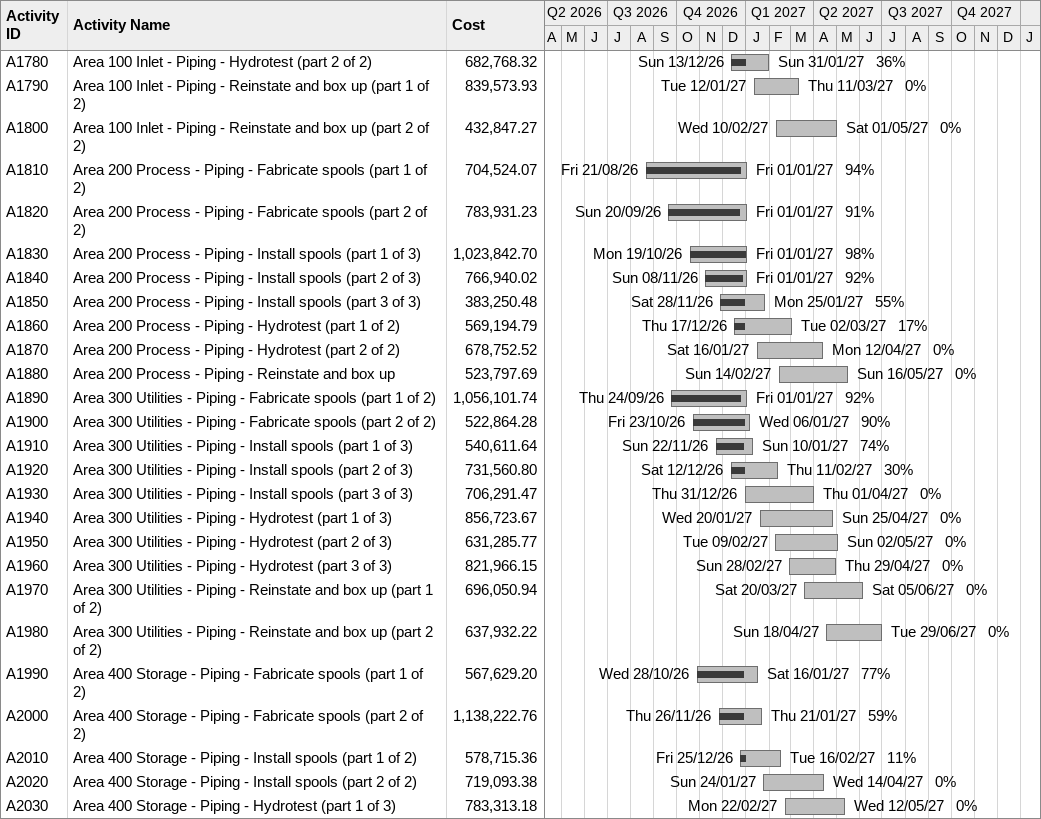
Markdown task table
| ID | Task | Start | Finish | % complete | Cost |
|---|---|---|---|---|---|
| A1780 | Area 100 Inlet - Piping - Hydrotest (part 2 of 2) | 2026-12-13 | 2027-01-31 | 36 | 682768.32 |
| A1790 | Area 100 Inlet - Piping - Reinstate and box up (part 1 of 2) | 2027-01-12 | 2027-03-11 | 0 | 839573.93 |
| A1800 | Area 100 Inlet - Piping - Reinstate and box up (part 2 of 2) | 2027-02-10 | 2027-05-01 | 0 | 432847.27 |
| A1810 | Area 200 Process - Piping - Fabricate spools (part 1 of 2) | 2026-08-21 | 2027-01-01 | 94 | 704524.07 |
| A1820 | Area 200 Process - Piping - Fabricate spools (part 2 of 2) | 2026-09-20 | 2027-01-01 | 91 | 783931.23 |
| A1830 | Area 200 Process - Piping - Install spools (part 1 of 3) | 2026-10-19 | 2027-01-01 | 98 | 1023842.70 |
| A1840 | Area 200 Process - Piping - Install spools (part 2 of 3) | 2026-11-08 | 2027-01-01 | 92 | 766940.02 |
| A1850 | Area 200 Process - Piping - Install spools (part 3 of 3) | 2026-11-28 | 2027-01-25 | 55 | 383250.48 |
| A1860 | Area 200 Process - Piping - Hydrotest (part 1 of 2) | 2026-12-17 | 2027-03-02 | 17 | 569194.79 |
| A1870 | Area 200 Process - Piping - Hydrotest (part 2 of 2) | 2027-01-16 | 2027-04-12 | 0 | 678752.52 |
| A1880 | Area 200 Process - Piping - Reinstate and box up | 2027-02-14 | 2027-05-16 | 0 | 523797.69 |
| A1890 | Area 300 Utilities - Piping - Fabricate spools (part 1 of 2) | 2026-09-24 | 2027-01-01 | 92 | 1056101.74 |
| A1900 | Area 300 Utilities - Piping - Fabricate spools (part 2 of 2) | 2026-10-23 | 2027-01-06 | 90 | 522864.28 |
| A1910 | Area 300 Utilities - Piping - Install spools (part 1 of 3) | 2026-11-22 | 2027-01-10 | 74 | 540611.64 |
| A1920 | Area 300 Utilities - Piping - Install spools (part 2 of 3) | 2026-12-12 | 2027-02-11 | 30 | 731560.80 |
| A1930 | Area 300 Utilities - Piping - Install spools (part 3 of 3) | 2026-12-31 | 2027-04-01 | 0 | 706291.47 |
| A1940 | Area 300 Utilities - Piping - Hydrotest (part 1 of 3) | 2027-01-20 | 2027-04-25 | 0 | 856723.67 |
| A1950 | Area 300 Utilities - Piping - Hydrotest (part 2 of 3) | 2027-02-09 | 2027-05-02 | 0 | 631285.77 |
| A1960 | Area 300 Utilities - Piping - Hydrotest (part 3 of 3) | 2027-02-28 | 2027-04-29 | 0 | 821966.15 |
| A1970 | Area 300 Utilities - Piping - Reinstate and box up (part 1 of 2) | 2027-03-20 | 2027-06-05 | 0 | 696050.94 |
| A1980 | Area 300 Utilities - Piping - Reinstate and box up (part 2 of 2) | 2027-04-18 | 2027-06-29 | 0 | 637932.22 |
| A1990 | Area 400 Storage - Piping - Fabricate spools (part 1 of 2) | 2026-10-28 | 2027-01-16 | 77 | 567629.20 |
| A2000 | Area 400 Storage - Piping - Fabricate spools (part 2 of 2) | 2026-11-26 | 2027-01-21 | 59 | 1138222.76 |
| A2010 | Area 400 Storage - Piping - Install spools (part 1 of 2) | 2026-12-25 | 2027-02-16 | 11 | 578715.36 |
| A2020 | Area 400 Storage - Piping - Install spools (part 2 of 2) | 2027-01-24 | 2027-04-14 | 0 | 719093.38 |
| A2030 | Area 400 Storage - Piping - Hydrotest (part 1 of 3) | 2027-02-22 | 2027-05-12 | 0 | 783313.18 |
